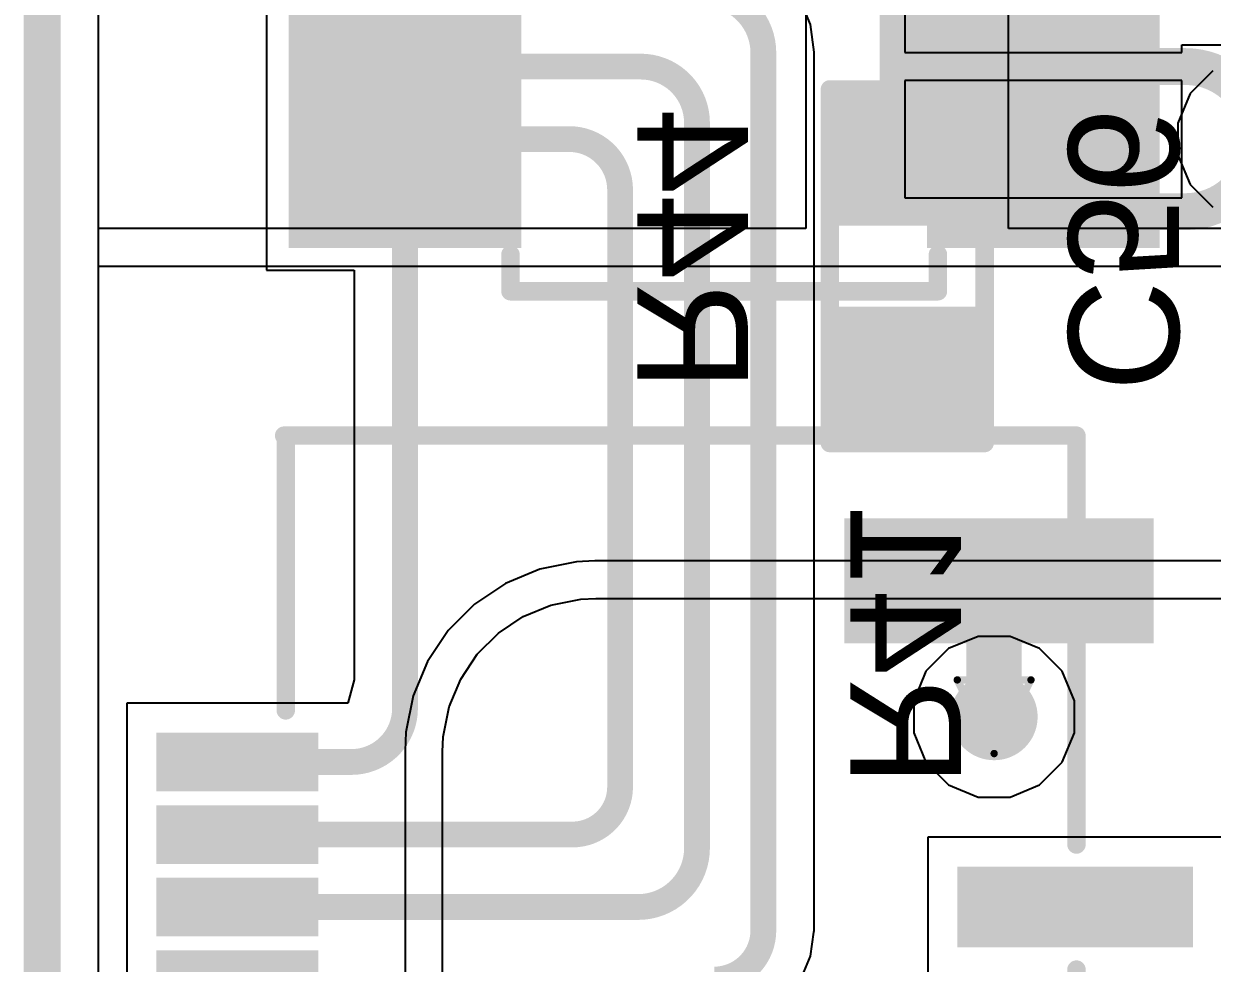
# Model space of a CAD drawing. Header units: inches. Extents: x 0 to 211, y 0 to 201.
# Drawn here: x -0.005 to 0.3175, y 2.7308 to 2.9858 of the extents above; entities that cross this region are included whole.
import ezdxf

# ---------------------------------------------------------------- set-up
doc = ezdxf.new("R2010")
doc.units = ezdxf.units.IN
doc.header["$MEASUREMENT"] = 0
for name, color, linetype in [('Board Outline', 216, 'Continuous'), ('Bottom Layer', 5, 'Continuous'), ('Bottom Overlay', 54, 'Continuous'), ('Bottom Paste', 16, 'Continuous'), ('Bottom Solder', 6, 'Continuous'), ('Drill Drawing', 1, 'Continuous'), ('Layer 1', 16, 'Continuous'), ('Layer 2', 76, 'Continuous'), ('Top Layer', 1, 'Continuous'), ('Top Overlay', 2, 'Continuous'), ('Top Paste', 8, 'Continuous'), ('Top Solder', 216, 'Continuous'), ('Via Holes', 16, 'Continuous')]:
    doc.layers.add(name, color=color, linetype=linetype)
doc.styles.add('Arial', font='', dxfattribs={"height": 0.2})
doc.styles.get('Arial').set_extended_font_data('Arial')

# ---------------------------------------------------------------- blocks, each defined once
blk = doc.blocks.new('FH41_40S_0_5SH_05__36')
at = {"layer": 'Top Layer'}
for points in [[(0.31881, 0.13368), (0.33081, 0.13368), (0.33081, 0.09368), (0.31881, 0.09368)], [(0.33848, 0.13368), (0.35048, 0.13368), (0.35048, 0.09368), (0.33848, 0.09368)], [(0.35818, 0.13368), (0.37017, 0.13368), (0.37017, 0.09368), (0.35818, 0.09368)], [(0.37785, 0.13368), (0.38986, 0.13368), (0.38986, 0.09368), (0.37785, 0.09368)], [(0.41807, -0.05301), (0.44808, -0.05301), (0.44808, -0.13301), (0.41807, -0.13301)], [(0.33549, -0.08368), (0.3535, -0.08368), (0.3535, -0.14368), (0.33549, -0.14368)]]:
    blk.add_hatch(color=1, dxfattribs=at).paths.add_polyline_path(points)
at = {"layer": 'Top Paste'}
for points in [[(0.31881, 0.13368), (0.33081, 0.13368), (0.33081, 0.09368), (0.31881, 0.09368)], [(0.33848, 0.13368), (0.35048, 0.13368), (0.35048, 0.09368), (0.33848, 0.09368)], [(0.35818, 0.13368), (0.37017, 0.13368), (0.37017, 0.09368), (0.35818, 0.09368)], [(0.37785, 0.13368), (0.38986, 0.13368), (0.38986, 0.09368), (0.37785, 0.09368)], [(0.41807, -0.05301), (0.44808, -0.05301), (0.44808, -0.13301), (0.41807, -0.13301)], [(0.33549, -0.08368), (0.3535, -0.08368), (0.3535, -0.14368), (0.33549, -0.14368)]]:
    blk.add_hatch(color=8, dxfattribs=at).paths.add_polyline_path(points)
at = {"layer": 'Top Solder'}
for points in [[(0.31684, 0.13565), (0.33277, 0.13565), (0.33277, 0.09171), (0.31684, 0.09171)], [(0.33652, 0.13565), (0.35245, 0.13565), (0.35245, 0.09171), (0.33652, 0.09171)], [(0.35621, 0.13565), (0.37214, 0.13565), (0.37214, 0.09171), (0.35621, 0.09171)], [(0.37589, 0.13565), (0.39182, 0.13565), (0.39182, 0.09171), (0.37589, 0.09171)], [(0.41611, -0.05104), (0.45004, -0.05104), (0.45004, -0.13498), (0.41611, -0.13498)], [(0.33353, -0.08171), (0.35546, -0.08171), (0.35546, -0.14565), (0.33353, -0.14565)]]:
    blk.add_hatch(color=216, dxfattribs=at).paths.add_polyline_path(points)
at = {"layer": 'Top Overlay'}
for points in [[(0.47246, 0.10098, 0.005, 0.005, 0), (0.47246, -0.11402, 0.005, 0.005, 0)], [(0.39787, 0.10054, 0.005, 0.005, 0), (0.47246, 0.10054, 0.005, 0.005, 0)], [(0.26303, -0.11403, 0.005, 0.005, 0), (0.32752, -0.11403, 0.005, 0.005, 0)], [(0.36146, -0.11403, 0.005, 0.005, 0), (0.4161, -0.11403, 0.005, 0.005, 0)], [(0.45005, -0.11402, 0.005, 0.005, 0), (0.47246, -0.11402, 0.005, 0.005, 0)]]:
    blk.add_lwpolyline(points, format="xyseb", dxfattribs=at)
for points in [[(0.4712, 0.10098, 0.0025, 0.0025, 1), (0.4737, 0.10098, 0.0025, 0.0025, 1)], [(0.39662, 0.10054, 0.0025, 0.0025, 1), (0.39912, 0.10054, 0.0025, 0.0025, 1)], [(0.4712, 0.10054, 0.0025, 0.0025, 1), (0.4737, 0.10054, 0.0025, 0.0025, 1)], [(0.32627, -0.11403, 0.0025, 0.0025, 1), (0.32877, -0.11403, 0.0025, 0.0025, 1)], [(0.36021, -0.11403, 0.0025, 0.0025, 1), (0.36271, -0.11403, 0.0025, 0.0025, 1)], [(0.41485, -0.11403, 0.0025, 0.0025, 1), (0.41735, -0.11403, 0.0025, 0.0025, 1)], [(0.44881, -0.11402, 0.0025, 0.0025, 1), (0.45131, -0.11402, 0.0025, 0.0025, 1)], [(0.4712, -0.11402, 0.0025, 0.0025, 1), (0.4737, -0.11402, 0.0025, 0.0025, 1)], [(0.4712, -0.11402, 0.0025, 0.0025, 1), (0.4737, -0.11402, 0.0025, 0.0025, 1)]]:
    blk.add_lwpolyline(points, format="xyseb", close=True, dxfattribs=at)
blk = doc.blocks.new('10_MSOP_57')
at = {"layer": 'Top Layer'}
for points in [[(-0.11417, 0.04528), (-0.05906, 0.04528), (-0.05906, 0.03346), (-0.11417, 0.03346)], [(0.05906, 0.04528), (0.11417, 0.04528), (0.11417, 0.03346), (0.05906, 0.03346)], [(-0.11417, 0.02559), (-0.05906, 0.02559), (-0.05906, 0.01378), (-0.11417, 0.01378)], [(0.05906, 0.02559), (0.11417, 0.02559), (0.11417, 0.01378), (0.05906, 0.01378)], [(-0.11417, 0.00591), (-0.05906, 0.00591), (-0.05906, -0.00591), (-0.11417, -0.00591)], [(0.05906, 0.00591), (0.11417, 0.00591), (0.11417, -0.00591), (0.05906, -0.00591)], [(-0.11417, -0.01378), (-0.05906, -0.01378), (-0.05906, -0.02559), (-0.11417, -0.02559)], [(0.05906, -0.01378), (0.11417, -0.01378), (0.11417, -0.02559), (0.05906, -0.02559)], [(-0.11417, -0.03346), (-0.05906, -0.03346), (-0.05906, -0.04528), (-0.11417, -0.04528)], [(0.05906, -0.03346), (0.11417, -0.03346), (0.11417, -0.04528), (0.05906, -0.04528)]]:
    blk.add_hatch(color=1, dxfattribs=at).paths.add_polyline_path(points)
at = {"layer": 'Top Paste'}
for points in [[(-0.11417, 0.04528), (-0.05906, 0.04528), (-0.05906, 0.03346), (-0.11417, 0.03346)], [(0.05906, 0.04528), (0.11417, 0.04528), (0.11417, 0.03346), (0.05906, 0.03346)], [(-0.11417, 0.02559), (-0.05906, 0.02559), (-0.05906, 0.01378), (-0.11417, 0.01378)], [(0.05906, 0.02559), (0.11417, 0.02559), (0.11417, 0.01378), (0.05906, 0.01378)], [(-0.11417, 0.00591), (-0.05906, 0.00591), (-0.05906, -0.00591), (-0.11417, -0.00591)], [(0.05906, 0.00591), (0.11417, 0.00591), (0.11417, -0.00591), (0.05906, -0.00591)], [(-0.11417, -0.01378), (-0.05906, -0.01378), (-0.05906, -0.02559), (-0.11417, -0.02559)], [(0.05906, -0.01378), (0.11417, -0.01378), (0.11417, -0.02559), (0.05906, -0.02559)], [(-0.11417, -0.03346), (-0.05906, -0.03346), (-0.05906, -0.04528), (-0.11417, -0.04528)], [(0.05906, -0.03346), (0.11417, -0.03346), (0.11417, -0.04528), (0.05906, -0.04528)]]:
    blk.add_hatch(color=8, dxfattribs=at).paths.add_polyline_path(points)
at = {"layer": 'Top Solder'}
for points in [[(-0.11817, 0.04928), (-0.05506, 0.04928), (-0.05506, 0.02946), (-0.11817, 0.02946)], [(0.05506, 0.04928), (0.11817, 0.04928), (0.11817, 0.02946), (0.05506, 0.02946)], [(-0.11817, 0.02959), (-0.05506, 0.02959), (-0.05506, 0.00978), (-0.11817, 0.00978)], [(0.05506, 0.02959), (0.11817, 0.02959), (0.11817, 0.00978), (0.05506, 0.00978)], [(-0.11817, 0.00991), (-0.05506, 0.00991), (-0.05506, -0.00991), (-0.11817, -0.00991)], [(0.05506, 0.00991), (0.11817, 0.00991), (0.11817, -0.00991), (0.05506, -0.00991)], [(-0.11817, -0.00978), (-0.05506, -0.00978), (-0.05506, -0.02959), (-0.11817, -0.02959)], [(0.05506, -0.00978), (0.11817, -0.00978), (0.11817, -0.02959), (0.05506, -0.02959)], [(-0.11817, -0.02946), (-0.05506, -0.02946), (-0.05506, -0.04928), (-0.11817, -0.04928)], [(0.05506, -0.02946), (0.11817, -0.02946), (0.11817, -0.04928), (0.05506, -0.04928)]]:
    blk.add_hatch(color=216, dxfattribs=at).paths.add_polyline_path(points)
at = {"layer": 'Top Overlay'}
for points in [[(-0.058, 0.061, 0.005, 0.005, 0), (-0.058, 0.051, 0.005, 0.005, 0)], [(-0.058, 0.061, 0.005, 0.005, 0), (0.058, 0.061, 0.005, 0.005, 0)], [(0.058, 0.051, 0.005, 0.005, 0), (0.058, 0.061, 0.005, 0.005, 0)], [(-0.125, 0.035, 0.005, 0.005, 0), (-0.125, 0.045, 0.005, 0.005, 0)], [(-0.125, 0.045, 0.005, 0.005, 0), (-0.12, 0.04, 0.005, 0.005, 0)], [(-0.125, 0.035, 0.005, 0.005, 0), (-0.12, 0.04, 0.005, 0.005, 0)], [(-0.058, -0.061, 0.005, 0.005, 0), (-0.058, -0.051, 0.005, 0.005, 0)], [(0.058, -0.051, 0.005, 0.005, 0), (0.058, -0.061, 0.005, 0.005, 0)], [(-0.058, -0.061, 0.005, 0.005, 0), (0.058, -0.061, 0.005, 0.005, 0)]]:
    blk.add_lwpolyline(points, format="xyseb", dxfattribs=at)
for points in [[(-0.05925, 0.061, 0.0025, 0.0025, 1), (-0.05675, 0.061, 0.0025, 0.0025, 1)], [(-0.05925, 0.061, 0.0025, 0.0025, 1), (-0.05675, 0.061, 0.0025, 0.0025, 1)], [(0.05675, 0.061, 0.0025, 0.0025, 1), (0.05925, 0.061, 0.0025, 0.0025, 1)], [(0.05675, 0.061, 0.0025, 0.0025, 1), (0.05925, 0.061, 0.0025, 0.0025, 1)], [(-0.05925, 0.051, 0.0025, 0.0025, 1), (-0.05675, 0.051, 0.0025, 0.0025, 1)], [(0.05675, 0.051, 0.0025, 0.0025, 1), (0.05925, 0.051, 0.0025, 0.0025, 1)], [(-0.12625, 0.045, 0.0025, 0.0025, 1), (-0.12375, 0.045, 0.0025, 0.0025, 1)], [(-0.12625, 0.045, 0.0025, 0.0025, 1), (-0.12375, 0.045, 0.0025, 0.0025, 1)], [(-0.12125, 0.04, 0.0025, 0.0025, 1), (-0.11875, 0.04, 0.0025, 0.0025, 1)], [(-0.12125, 0.04, 0.0025, 0.0025, 1), (-0.11875, 0.04, 0.0025, 0.0025, 1)], [(-0.12625, 0.035, 0.0025, 0.0025, 1), (-0.12375, 0.035, 0.0025, 0.0025, 1)], [(-0.12625, 0.035, 0.0025, 0.0025, 1), (-0.12375, 0.035, 0.0025, 0.0025, 1)], [(-0.05925, -0.051, 0.0025, 0.0025, 1), (-0.05675, -0.051, 0.0025, 0.0025, 1)], [(0.05675, -0.051, 0.0025, 0.0025, 1), (0.05925, -0.051, 0.0025, 0.0025, 1)], [(-0.05925, -0.061, 0.0025, 0.0025, 1), (-0.05675, -0.061, 0.0025, 0.0025, 1)], [(-0.05925, -0.061, 0.0025, 0.0025, 1), (-0.05675, -0.061, 0.0025, 0.0025, 1)], [(0.05675, -0.061, 0.0025, 0.0025, 1), (0.05925, -0.061, 0.0025, 0.0025, 1)], [(0.05675, -0.061, 0.0025, 0.0025, 1), (0.05925, -0.061, 0.0025, 0.0025, 1)]]:
    blk.add_lwpolyline(points, format="xyseb", close=True, dxfattribs=at)
blk = doc.blocks.new('R___0603_B_158')
at = {"layer": 'Bottom Layer'}
for points in [[(-0.045, -0.0175), (-0.045, 0.0175), (-0.015, 0.0175), (-0.015, -0.0175)], [(0.015, -0.0175), (0.015, 0.0175), (0.045, 0.0175), (0.045, -0.0175)]]:
    blk.add_hatch(color=5, dxfattribs=at).paths.add_polyline_path(points)
at = {"layer": 'Bottom Paste'}
for points in [[(-0.045, -0.0175), (-0.045, 0.0175), (-0.015, 0.0175), (-0.015, -0.0175)], [(0.015, -0.0175), (0.015, 0.0175), (0.045, 0.0175), (0.045, -0.0175)]]:
    blk.add_hatch(color=16, dxfattribs=at).paths.add_polyline_path(points)
at = {"layer": 'Bottom Solder'}
for points in [[(-0.049, -0.0215), (-0.049, 0.0215), (-0.011, 0.0215), (-0.011, -0.0215)], [(0.011, -0.0215), (0.011, 0.0215), (0.049, 0.0215), (0.049, -0.0215)]]:
    blk.add_hatch(color=6, dxfattribs=at).paths.add_polyline_path(points)
at = {"layer": 'Bottom Overlay'}
for points in [[(0.048, 0.021, 0.005, 0.005, 0), (-0.048, 0.021, 0.005, 0.005, 0)], [(-0.048, -0.021, 0.005, 0.005, 0), (-0.048, 0.021, 0.005, 0.005, 0)], [(0.048, -0.021, 0.005, 0.005, 0), (0.048, 0.021, 0.005, 0.005, 0)], [(-0.048, -0.021, 0.005, 0.005, 0), (0.048, -0.021, 0.005, 0.005, 0)]]:
    blk.add_lwpolyline(points, format="xyseb", dxfattribs=at)
for points in [[(-0.04925, 0.021, 0.0025, 0.0025, 1), (-0.04675, 0.021, 0.0025, 0.0025, 1)], [(-0.04925, 0.021, 0.0025, 0.0025, 1), (-0.04675, 0.021, 0.0025, 0.0025, 1)], [(0.04675, 0.021, 0.0025, 0.0025, 1), (0.04925, 0.021, 0.0025, 0.0025, 1)], [(0.04675, 0.021, 0.0025, 0.0025, 1), (0.04925, 0.021, 0.0025, 0.0025, 1)], [(-0.04925, -0.021, 0.0025, 0.0025, 1), (-0.04675, -0.021, 0.0025, 0.0025, 1)], [(-0.04925, -0.021, 0.0025, 0.0025, 1), (-0.04675, -0.021, 0.0025, 0.0025, 1)], [(0.04675, -0.021, 0.0025, 0.0025, 1), (0.04925, -0.021, 0.0025, 0.0025, 1)], [(0.04675, -0.021, 0.0025, 0.0025, 1), (0.04925, -0.021, 0.0025, 0.0025, 1)]]:
    blk.add_lwpolyline(points, format="xyseb", close=True, dxfattribs=at)

msp = doc.modelspace()

# ---------------------------------------------------------------- hatches: boundary and pattern name
at = {"layer": 'Bottom Layer'}
h = msp.add_hatch(color=5, dxfattribs=at)
edge = h.paths.add_edge_path()
edge.add_arc((0.25832, 2.79772), 0.01181, 0, 360)
at = {"layer": 'Layer 1'}
h = msp.add_hatch(color=16, dxfattribs=at)
edge = h.paths.add_edge_path()
edge.add_arc((0.25832, 2.79772), 0.01181, 0, 360)
at = {"layer": 'Layer 2'}
h = msp.add_hatch(color=76, dxfattribs=at)
edge = h.paths.add_edge_path()
edge.add_arc((0.25832, 2.79772), 0.01181, 0, 360)
at = {"layer": 'Top Layer'}
h = msp.add_hatch(color=1, dxfattribs=at)
edge = h.paths.add_edge_path()
edge.add_arc((0.25832, 2.79772), 0.01181, 0, 360)
at = {"layer": 'Via Holes'}
h = msp.add_hatch(color=7, dxfattribs=at)
edge = h.paths.add_edge_path()
edge.add_arc((0.25832, 2.79772), 0.00591, 0, 360)

# ---------------------------------------------------------------- linework, layer by layer
at = {"layer": 'Board Outline'}
msp.add_lwpolyline([(0, 0, 0.01, 0.01, 0), (0, 4.72441, 0.01, 0.01, 0)], format="xyseb", dxfattribs=at)
at = {"layer": 'Bottom Layer'}
for p, q in [((0.01529, 2.9302), (0.01529, 3.72093)), ((0.20724, 3.03151), (0.20724, 2.98151)), ((0.26224, 2.98151), (0.26224, 3.03151)), ((0.20724, 2.98151), (0.20724, 2.98151)), ((0.20724, 2.98151), (0.20724, 2.975)), ((0.26224, 2.975), (0.26224, 2.98151)), ((0.26224, 2.98151), (0.26224, 2.98151)), ((0.20724, 2.975), (0.20724, 2.975)), ((0.20724, 2.975), (0.20724, 2.9302)), ((0.26224, 2.9302), (0.26224, 2.975)), ((0.26224, 2.975), (0.26224, 2.975)), ((0.20724, 2.9302), (0.01529, 2.9302)), ((0.42519, 2.9302), (0.26224, 2.9302)), ((0.01529, 1.712), (0.01529, 2.92)), ((0.01529, 2.92), (0.43539, 2.92)), ((0.14495, 2.83975), (0.13504, 2.83778)), ((0.15, 2.84), (0.14495, 2.83975)), ((0.29593, 2.84), (0.15, 2.84)), ((0.33872, 2.84), (0.29593, 2.84)), ((0.13504, 2.83778), (0.1257, 2.83391)), ((0.1257, 2.83391), (0.1173, 2.8283)), ((0.13801, 2.82798), (0.1462, 2.82961)), ((0.1462, 2.82961), (0.15025, 2.8298)), ((0.15025, 2.8298), (0.33872, 2.8298)), ((0.1173, 2.8283), (0.11015, 2.82116)), ((0.13053, 2.82488), (0.13801, 2.82798)), ((0.1238, 2.82038), (0.13053, 2.82488)), ((0.11015, 2.82116), (0.10454, 2.81275)), ((0.11807, 2.81466), (0.1238, 2.82038)), ((0.10454, 2.81275), (0.10067, 2.80342)), ((0.11358, 2.80792), (0.11807, 2.81466)), ((0.11048, 2.80044), (0.11358, 2.80792)), ((0.10067, 2.80342), (0.0987, 2.79351)), ((0.10885, 2.79226), (0.11048, 2.80044)), ((0.0987, 2.79351), (0.09846, 2.78846)), ((0.10865, 2.78821), (0.10885, 2.79226)), ((0.09846, 2.78846), (0.09846, 2.59528)), ((0.10865, 2.62078), (0.10865, 2.78821))]:
    msp.add_line(p, q, dxfattribs=at)
msp.add_lwpolyline([(0.23474, 2.95, 0.015, 0.015, 0), (0.23474, 3.00651, 0.015, 0.015, 0)], format="xyseb", dxfattribs=at)
msp.add_lwpolyline([(0.23099, 2.95, 0.0075, 0.0075, 1), (0.23849, 2.95, 0.0075, 0.0075, 1)], format="xyseb", close=True, dxfattribs=at)
at = {"layer": 'Drill Drawing'}
for points in [[(0.24832, 2.80772, 0.002, 0.002, 0), (0.26832, 2.80772, 0.002, 0.002, 0)], [(0.24832, 2.80772, 0.002, 0.002, 0), (0.25832, 2.78772, 0.002, 0.002, 0)], [(0.25832, 2.78772, 0.002, 0.002, 0), (0.26832, 2.80772, 0.002, 0.002, 0)]]:
    msp.add_lwpolyline(points, format="xyseb", dxfattribs=at)
for points in [[(0.24782, 2.80772, 0.001, 0.001, 1), (0.24882, 2.80772, 0.001, 0.001, 1)], [(0.24782, 2.80772, 0.001, 0.001, 1), (0.24882, 2.80772, 0.001, 0.001, 1)], [(0.26782, 2.80772, 0.001, 0.001, 1), (0.26882, 2.80772, 0.001, 0.001, 1)], [(0.26782, 2.80772, 0.001, 0.001, 1), (0.26882, 2.80772, 0.001, 0.001, 1)], [(0.25782, 2.78772, 0.001, 0.001, 1), (0.25882, 2.78772, 0.001, 0.001, 1)], [(0.25782, 2.78772, 0.001, 0.001, 1), (0.25882, 2.78772, 0.001, 0.001, 1)]]:
    msp.add_lwpolyline(points, format="xyseb", close=True, dxfattribs=at)
at = {"layer": 'Layer 1'}
msp.add_line((0.01529, 0.16319), (0.01529, 4.56122), dxfattribs=at)
at = {"layer": 'Layer 2'}
for p, q in [((0.01529, 0.16319), (0.01529, 3.62563)), ((0.31765, 2.973), (0.31151, 2.96686)), ((0.31151, 2.96686), (0.30819, 2.95885)), ((0.30819, 2.95885), (0.30819, 2.95017)), ((0.30819, 2.95017), (0.31151, 2.94216)), ((0.31151, 2.94216), (0.31765, 2.93602)), ((0.25398, 2.81953), (0.24596, 2.81621)), ((0.26266, 2.81953), (0.25398, 2.81953)), ((0.27067, 2.81621), (0.26266, 2.81953)), ((0.24596, 2.81621), (0.23983, 2.81008)), ((0.27681, 2.81008), (0.27067, 2.81621)), ((0.23983, 2.81008), (0.23651, 2.80206)), ((0.28013, 2.80206), (0.27681, 2.81008)), ((0.23651, 2.80206), (0.23651, 2.79338)), ((0.28013, 2.79338), (0.28013, 2.80206)), ((0.23651, 2.79338), (0.23983, 2.78537)), ((0.27681, 2.78537), (0.28013, 2.79338)), ((0.23983, 2.78537), (0.24596, 2.77923)), ((0.27067, 2.77923), (0.27681, 2.78537)), ((0.24596, 2.77923), (0.25398, 2.77591)), ((0.26266, 2.77591), (0.27067, 2.77923)), ((0.25398, 2.77591), (0.26266, 2.77591))]:
    msp.add_line(p, q, dxfattribs=at)
at = {"layer": 'Top Layer'}
for p, q in [((0.01529, 0.16319), (0.01529, 3.57029)), ((0.23412, 2.99766), (0.23412, 2.97797)), ((0.0609, 2.9901), (0.0609, 2.95829)), ((0.20845, 2.98562), (0.2064, 2.99057)), ((0.20944, 2.97808), (0.20845, 2.98562)), ((0.30924, 2.97797), (0.30924, 2.98012)), ((0.30924, 2.98012), (0.81892, 2.98012)), ((0.20947, 2.97793), (0.20944, 2.97808)), ((0.20947, 2.73973), (0.20947, 2.97793)), ((0.23412, 2.97797), (0.30924, 2.97797)), ((0.30924, 2.97042), (0.23412, 2.97042)), ((0.23412, 2.97042), (0.23412, 2.9386)), ((0.30924, 2.9386), (0.30924, 2.97042)), ((0.0609, 2.95829), (0.0609, 2.91892)), ((0.23412, 2.9386), (0.30924, 2.9386)), ((0.0609, 2.91892), (0.08469, 2.91892)), ((0.08469, 2.91892), (0.08469, 2.80771)), ((0.08469, 2.80771), (0.08295, 2.80143)), ((0.08295, 2.80143), (0.02295, 2.80143)), ((0.02295, 2.80143), (0.02295, 2.76943)), ((0.02295, 2.76943), (0.02295, 2.74975)), ((0.32031, 2.76507), (0.24031, 2.76507)), ((0.24031, 2.76507), (0.24031, 2.72707)), ((0.02295, 2.74975), (0.02295, 2.71038)), ((0.20851, 2.73272), (0.20937, 2.73924)), ((0.20937, 2.73924), (0.20947, 2.73973)), ((0.20581, 2.72619), (0.20851, 2.73272))]:
    msp.add_line(p, q, dxfattribs=at)
for points in [[(0.17975, 2.99388, 0.007, 0.007, -0.414214), (0.1957, 2.97793, 0.007, 0.007, 0)], [(0.1957, 2.73973, 0.007, 0.007, 0), (0.1957, 2.97793, 0.007, 0.007, 0)], [(0.09846, 2.97419, 0.007, 0.007, 0), (0.16241, 2.97419, 0.007, 0.007, 0)], [(0.16241, 2.97419, 0.007, 0.007, -0.414214), (0.17769, 2.95891, 0.007, 0.007, 0)], [(0.27168, 2.97419, 0.01, 0.01, 0), (0.31031, 2.97419, 0.01, 0.01, 0)], [(0.31031, 2.97419, 0.01, 0.01, -0.414214), (0.33, 2.95451, 0.01, 0.01, 0)], [(0.17769, 2.76206, 0.007, 0.007, 0), (0.17769, 2.95891, 0.007, 0.007, 0)], [(0.09846, 2.95451, 0.007, 0.007, 0), (0.14305, 2.95451, 0.007, 0.007, 0)], [(0.14305, 2.95451, 0.007, 0.007, -0.414214), (0.15682, 2.94074, 0.007, 0.007, 0)], [(0.33, 2.95451, 0.01, 0.01, -0.414214), (0.31032, 2.93482, 0.01, 0.01, 0)], [(0.15682, 2.77866, 0.007, 0.007, 0), (0.15682, 2.94074, 0.007, 0.007, 0)], [(0.09846, 2.8, 0.007, 0.007, 0), (0.09846, 2.93482, 0.007, 0.007, 0)], [(0.27168, 2.93482, 0.01, 0.01, 0), (0.31032, 2.93482, 0.01, 0.01, 0)], [(0.25832, 2.83332, 0.015, 0.015, 0), (0.25964, 2.83465, 0.015, 0.015, 0)], [(0.25832, 2.79772, 0.015, 0.015, 0), (0.25832, 2.83332, 0.015, 0.015, 0)], [(0.09846, 2.8, 0.007, 0.007, -0.414214), (0.08388, 2.78543, 0.007, 0.007, 0)], [(0.05295, 2.78543, 0.007, 0.007, 0), (0.08388, 2.78543, 0.007, 0.007, 0)], [(0.15682, 2.77866, 0.007, 0.007, -0.414214), (0.14391, 2.76575, 0.007, 0.007, 0)], [(0.05295, 2.76575, 0.007, 0.007, 0), (0.14391, 2.76575, 0.007, 0.007, 0)], [(0.17769, 2.76206, 0.007, 0.007, -0.414214), (0.16171, 2.74607, 0.007, 0.007, 0)], [(0.05295, 2.74607, 0.007, 0.007, 0), (0.16171, 2.74607, 0.007, 0.007, 0)], [(0.05295, 2.74606, 0.007, 0.007, 0), (0.05295, 2.74607, 0.007, 0.007, 0)], [(0.1957, 2.73973, 0.007, 0.007, -0.414214), (0.18235, 2.72638, 0.007, 0.007, 0)]]:
    msp.add_lwpolyline(points, format="xyseb", dxfattribs=at)
for points in [[(0.19395, 2.97793, 0.0035, 0.0035, 1), (0.19745, 2.97793, 0.0035, 0.0035, 1)], [(0.19395, 2.97793, 0.0035, 0.0035, 1), (0.19745, 2.97793, 0.0035, 0.0035, 1)], [(0.09671, 2.97419, 0.0035, 0.0035, 1), (0.10021, 2.97419, 0.0035, 0.0035, 1)], [(0.16066, 2.97419, 0.0035, 0.0035, 1), (0.16416, 2.97419, 0.0035, 0.0035, 1)], [(0.16066, 2.97419, 0.0035, 0.0035, 1), (0.16416, 2.97419, 0.0035, 0.0035, 1)], [(0.26918, 2.97419, 0.005, 0.005, 1), (0.27418, 2.97419, 0.005, 0.005, 1)], [(0.30781, 2.97419, 0.005, 0.005, 1), (0.31281, 2.97419, 0.005, 0.005, 1)], [(0.30781, 2.97419, 0.005, 0.005, 1), (0.31281, 2.97419, 0.005, 0.005, 1)], [(0.17594, 2.95891, 0.0035, 0.0035, 1), (0.17944, 2.95891, 0.0035, 0.0035, 1)], [(0.17594, 2.95891, 0.0035, 0.0035, 1), (0.17944, 2.95891, 0.0035, 0.0035, 1)], [(0.09671, 2.95451, 0.0035, 0.0035, 1), (0.10021, 2.95451, 0.0035, 0.0035, 1)], [(0.1413, 2.95451, 0.0035, 0.0035, 1), (0.1448, 2.95451, 0.0035, 0.0035, 1)], [(0.1413, 2.95451, 0.0035, 0.0035, 1), (0.1448, 2.95451, 0.0035, 0.0035, 1)], [(0.15507, 2.94074, 0.0035, 0.0035, 1), (0.15857, 2.94074, 0.0035, 0.0035, 1)], [(0.15507, 2.94074, 0.0035, 0.0035, 1), (0.15857, 2.94074, 0.0035, 0.0035, 1)], [(0.09671, 2.93482, 0.0035, 0.0035, 1), (0.10021, 2.93482, 0.0035, 0.0035, 1)], [(0.26918, 2.93482, 0.005, 0.005, 1), (0.27418, 2.93482, 0.005, 0.005, 1)], [(0.30782, 2.93482, 0.005, 0.005, 1), (0.31282, 2.93482, 0.005, 0.005, 1)], [(0.30782, 2.93482, 0.005, 0.005, 1), (0.31282, 2.93482, 0.005, 0.005, 1)], [(0.25589, 2.83465, 0.0075, 0.0075, 1), (0.26339, 2.83465, 0.0075, 0.0075, 1)], [(0.25457, 2.83332, 0.0075, 0.0075, 1), (0.26207, 2.83332, 0.0075, 0.0075, 1)], [(0.25457, 2.83332, 0.0075, 0.0075, 1), (0.26207, 2.83332, 0.0075, 0.0075, 1)], [(0.09671, 2.8, 0.0035, 0.0035, 1), (0.10021, 2.8, 0.0035, 0.0035, 1)], [(0.09671, 2.8, 0.0035, 0.0035, 1), (0.10021, 2.8, 0.0035, 0.0035, 1)], [(0.25457, 2.79772, 0.0075, 0.0075, 1), (0.26207, 2.79772, 0.0075, 0.0075, 1)], [(0.0512, 2.78543, 0.0035, 0.0035, 1), (0.0547, 2.78543, 0.0035, 0.0035, 1)], [(0.08213, 2.78543, 0.0035, 0.0035, 1), (0.08563, 2.78543, 0.0035, 0.0035, 1)], [(0.08213, 2.78543, 0.0035, 0.0035, 1), (0.08563, 2.78543, 0.0035, 0.0035, 1)], [(0.15507, 2.77866, 0.0035, 0.0035, 1), (0.15857, 2.77866, 0.0035, 0.0035, 1)], [(0.15507, 2.77866, 0.0035, 0.0035, 1), (0.15857, 2.77866, 0.0035, 0.0035, 1)], [(0.0512, 2.76575, 0.0035, 0.0035, 1), (0.0547, 2.76575, 0.0035, 0.0035, 1)], [(0.14216, 2.76575, 0.0035, 0.0035, 1), (0.14566, 2.76575, 0.0035, 0.0035, 1)], [(0.14216, 2.76575, 0.0035, 0.0035, 1), (0.14566, 2.76575, 0.0035, 0.0035, 1)], [(0.17594, 2.76206, 0.0035, 0.0035, 1), (0.17944, 2.76206, 0.0035, 0.0035, 1)], [(0.17594, 2.76206, 0.0035, 0.0035, 1), (0.17944, 2.76206, 0.0035, 0.0035, 1)], [(0.0512, 2.74607, 0.0035, 0.0035, 1), (0.0547, 2.74607, 0.0035, 0.0035, 1)], [(0.0512, 2.74607, 0.0035, 0.0035, 1), (0.0547, 2.74607, 0.0035, 0.0035, 1)], [(0.0512, 2.74606, 0.0035, 0.0035, 1), (0.0547, 2.74606, 0.0035, 0.0035, 1)], [(0.15996, 2.74607, 0.0035, 0.0035, 1), (0.16346, 2.74607, 0.0035, 0.0035, 1)], [(0.15996, 2.74607, 0.0035, 0.0035, 1), (0.16346, 2.74607, 0.0035, 0.0035, 1)], [(0.19395, 2.73973, 0.0035, 0.0035, 1), (0.19745, 2.73973, 0.0035, 0.0035, 1)], [(0.19395, 2.73973, 0.0035, 0.0035, 1), (0.19745, 2.73973, 0.0035, 0.0035, 1)]]:
    msp.add_lwpolyline(points, format="xyseb", close=True, dxfattribs=at)

# ---------------------------------------------------------------- block references
msp.add_blockref('10_MSOP_57', (0.18507, 2.97419))
for name, p, rotation in [('R___0603_B_158', (0.23474, 2.92), 270), ('FH41_40S_0_5SH_05__36', (0.16663, 2.40157), 90)]:
    msp.add_blockref(name, p, dxfattribs=dict(rotation=rotation))

# ---------------------------------------------------------------- texts
at = {"layer": 'Bottom Overlay', "style": 'Arial', "text_generation_flag": 2}
for s, p in [('R44', (0.16151, 2.88601)), ('C56', (0.27846, 2.88601)), ('R41', (0.21933, 2.77873))]:
    msp.add_text(s, height=0.03, rotation=270, dxfattribs=at).set_placement(p)

doc.saveas('drawing.dxf')
